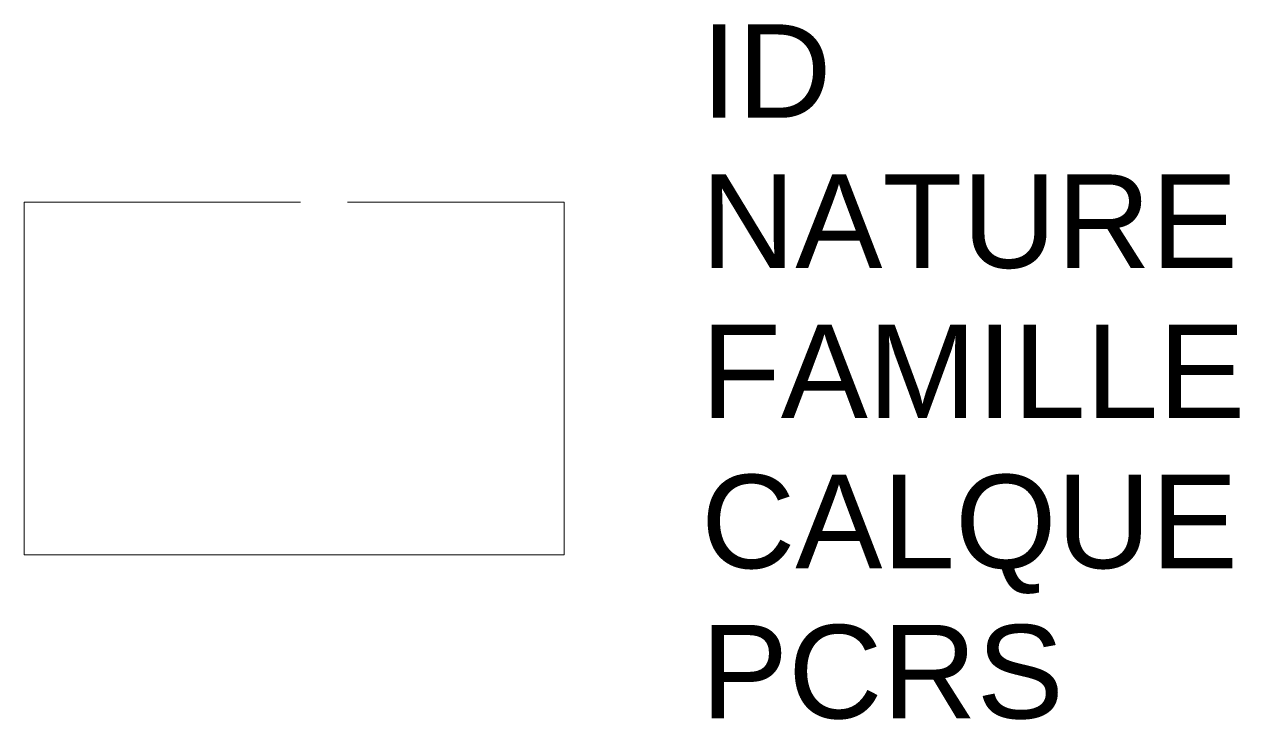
# Model space of a CAD drawing. Header units: metres. Extents: x 3079.47 to 3082.07, y 1729.44 to 1730.93.
import ezdxf

# ---------------------------------------------------------------- set-up
doc = ezdxf.new("R2010")
doc.units = ezdxf.units.M
doc.linetypes.add('Socle_Continu', pattern=[2.5, 2.5, 0])
doc.layers.add('BATIM_SCS', color=7, linetype='Socle_Continu', lineweight=13, true_color=0xdf7fff)
doc.styles.get("Standard").update_dxf_attribs({"font": 'arial.ttf'})

msp = doc.modelspace()

# ---------------------------------------------------------------- linework, layer by layer
at = {"layer": 'BATIM_SCS', "linetype": 'Socle_Continu', "flags": 128}
msp.add_lwpolyline([(3080.6265, 1729.7946), (3079.472, 1729.7946), (3079.472, 1730.5491), (3080.6265, 1730.5491)], close=True, dxfattribs=at)

# ---------------------------------------------------------------- texts
at = {"layer": 'BATIM_SCS', "linetype": 'Socle_Continu', "flags": 9}
for tag, p, s in [('ID', (3080.9195, 1730.73), 'RP_1127'), ('NATURE', (3080.9195, 1730.4088), 'Pilier rectangle bâti'), ('FAMILLE', (3080.9195, 1730.0875), 'Bâti'), ('CALQUE', (3080.9195, 1729.7662), 'BATIM_SCS'), ('PCRS', (3080.9195, 1729.4449), 'PilierRegulier')]:
    msp.add_attdef(tag, p, s, height=0.2, dxfattribs=at)

doc.saveas('drawing.dxf')
